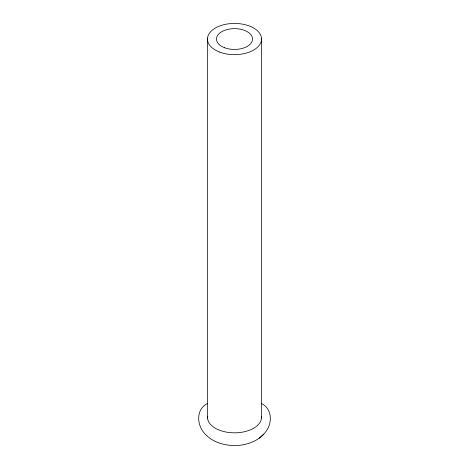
<?xml version="1.0" encoding="UTF-8"?>
<svg xmlns="http://www.w3.org/2000/svg" width="469" height="469" viewBox="0 0 469 469"><rect width="100%" height="100%" fill="white"/><g stroke="black" fill="none" stroke-linecap="round" stroke-linejoin="round"><path stroke-width="0.7" d="M207.31 403.61C195.62 409.537 196.828 425.324 204.859 433.761C212.615 442.408 224.616 445.732 235.913 445.55C247.081 445.14 258.695 441.077 265.642 431.92C272.512 423.29 272.413 409.003 261.608 403.539M259.199 438.222L263.807 434.112M261.503 38.224L261.503 418.037M207.497 38.224L207.497 418.037M261.503 416.402A27.044 15.612 0 0 1 234.5 432.834A27.044 15.612 0 0 1 207.497 416.402M219.773 52.135A27.044 15.612 0 0 0 261.503 39.859A27.044 15.612 0 0 0 222.224 25.133A27.044 15.612 0 0 0 219.773 52.135M224.68 47.768A18.027 10.406 0 0 0 252.504 39.584A18.027 10.406 0 0 0 226.316 29.77A18.027 10.406 0 0 0 224.68 47.768"/></g></svg>
